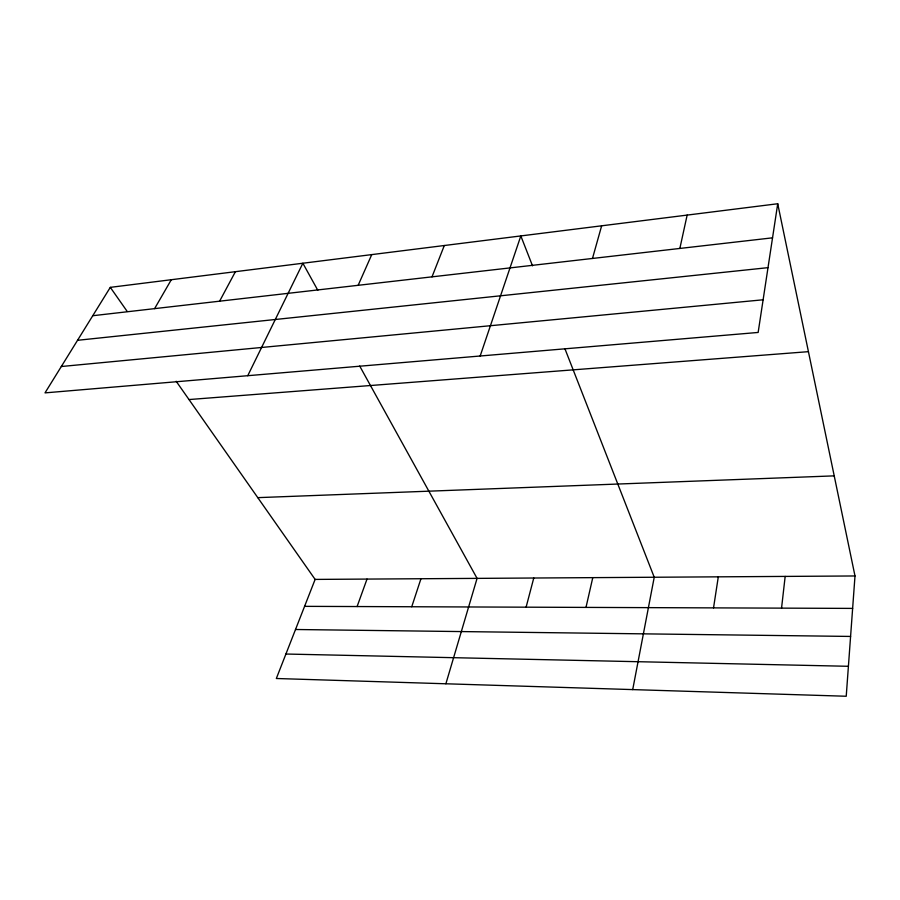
<?xml version="1.0" encoding="UTF-8"?>
<svg xmlns="http://www.w3.org/2000/svg" width="900" height="900" viewBox="0 0 900 900"><rect width="100%" height="100%" fill="white"/><g stroke="black" fill="none" stroke-linecap="round" stroke-linejoin="round"><path stroke-width="1.35" d="M777.724 203.749L758.149 332.449L45 392.884L110.306 287.359L777.724 203.749L855 575.966L846.225 696.251L276.334 678.499L315.124 579.409L176.164 381.262M781.549 608.13L785.171 576.416M713.531 607.883L718.301 576.844M632.711 689.602L654.232 577.249L565.043 349.054M679.849 248.445L687.15 215.089M585.99 607.399L592.774 577.643M526.106 607.185L533.767 578.014M592.481 258.457L601.65 225.799M445.882 683.775L477.079 578.374L359.707 366.064M411.739 606.758L420.952 578.734M480.173 356.006L520.83 235.924L532.519 265.838M357.098 606.544L367.009 579.082M432.011 276.851L444.308 245.509M358.155 285.311L371.756 254.599M247.748 375.705L302.861 263.239L317.801 290.272M219.611 301.185L235.417 271.676M154.586 308.644L171.315 279.709M92.756 315.72L772.538 237.825M77.546 340.301L768.004 267.66M61.312 366.514L763.121 299.79M189 399.555L808.436 351.664M257.782 497.644L834.221 475.864M315.124 579.409L855 575.966M304.571 606.352L852.637 608.4M295.515 629.505L850.59 636.435M285.919 654.03L848.408 666.293M110.306 287.359L127.192 311.434"/></g></svg>
